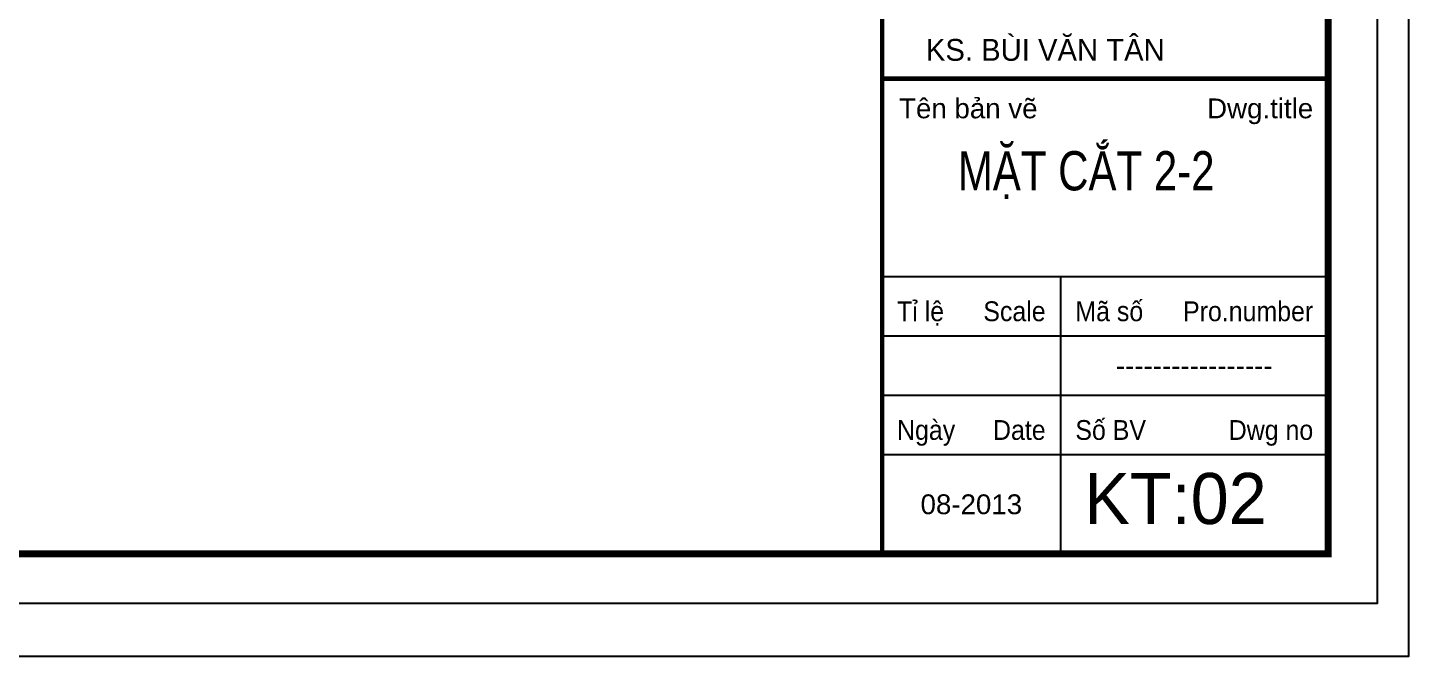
# Model space of a CAD drawing. Header units: millimetres. Extents: x -34806 to 662668, y 63228 to 99452.
# Drawn here: x 543911 to 556876, y 68042 to 73953 of the extents above; entities that cross this region are included whole.
import ezdxf
from ezdxf.enums import TextEntityAlignment as Align

# ---------------------------------------------------------------- set-up
doc = ezdxf.new("R2010")
doc.units = ezdxf.units.MM
doc.header["$LTSCALE"] = 200
doc.header["$MEASUREMENT"] = 0
doc.layers.get('0').update_dxf_attribs({"color": 95, "linetype": 'CONTINUOUS'})
doc.layers.get('DEFPOINTS').update_dxf_attribs({"linetype": 'CONTINUOUS'})
doc.layers.add('hacth', color=251, linetype='CONTINUOUS', lineweight=13)
doc.layers.add('KHUNGTEN', color=7, linetype='CONTINUOUS')
doc.layers.add('TEXT', color=7, linetype='CONTINUOUS')
doc.styles.add('Arial iso', font='VNARIAL.ttf')
doc.styles.add('STYLE2', font='VHHELS.ttf')
doc.styles.add('VNCC-COM', font='VHAVAN.ttf', dxfattribs={"width": 0.8})
doc.styles.add('VNCC-SIM', font='VHAVAN.ttf', dxfattribs={"width": 0.85})

# ---------------------------------------------------------------- blocks, each defined once
blk = doc.blocks.new('khung')
at = {"layer": 'DEFPOINTS', "color": 8}
blk.add_lwpolyline([(0, 0), (31503, 0), (31503, 22275), (0, 22275)], close=True, dxfattribs=at)
at = {"layer": 'KHUNGTEN', "color": 4}
for points, const_width in [([(848, 388), (31117, 388), (31117, 21887), (848, 21887)], 54.3), ([(27623, 21887), (31115, 21887), (31115, 388), (27623, 388)], 34.9)]:
    blk.add_lwpolyline(points, close=True, dxfattribs=dict(at, const_width=const_width))
at = {"layer": 'KHUNGTEN', "color": 4, "const_width": 34.9}
blk.add_lwpolyline([(27623, 4114), (31115, 4114)], dxfattribs=at)
at = {"layer": 'KHUNGTEN', "color": 8, "const_width": 15.5}
for points in [[(27623, 2561), (31115, 2561)], [(29020, 2561), (29020, 388)], [(27623, 2096), (31115, 2096)], [(27623, 1630), (31115, 1630)], [(27623, 1164), (31115, 1164)]]:
    blk.add_lwpolyline(points, dxfattribs=at)
at = {"layer": 'KHUNGTEN', "color": 8, "style": 'Arial iso'}
for s, width, p in [('Tªn b¶n vÏ', 1, (27755, 3803)), ('TØ lÖ', 0.9, (27739, 2212)), ('M· sè', 0.9, (29136, 2212)), ('Ngµy', 0.9, (27739, 1281)), ('Sè BV', 0.9, (29136, 1281))]:
    blk.add_text(s, height=155.2, dxfattribs=dict(at, width=width)).set_placement(p)
for s, width, p in [('Dwg.title', 1, (30999, 3803)), ('Scale', 0.9, (28903, 2212)), ('Pro.number', 0.9, (30999, 2212)), ('Date', 0.9, (28903, 1281)), ('Dwg no', 0.9, (30999, 1281))]:
    blk.add_text(s, height=155.2, dxfattribs=dict(at, width=width)).set_placement(p, align=Align.RIGHT)
at = {"layer": 'KHUNGTEN', "color": 7, "style": 'Arial iso'}
for s, height, p in [('-----------------', 155.23, (30067, 1863)), ('08-2013', 155.2, (28321, 776))]:
    blk.add_text(s, height=height, dxfattribs=at).set_placement(p, align=Align.MIDDLE_CENTER)
at = {"layer": 'TEXT', "style": 'VNCC-SIM'}
blk.add_text('ks. bïi v¨n t©n', height=171.27, dxfattribs=at).set_placement((27965, 4254))

msp = doc.modelspace()

# ---------------------------------------------------------------- linework, layer by layer
msp.add_lwpolyline([(518113.1, 95743.3), (556876.2, 95743.3), (556876.2, 68042.1), (518113.1, 68042.1)], close=True)

# ---------------------------------------------------------------- block references
at = {"layer": 'hacth', "xscale": 1.198705302042072, "yscale": 1.198705363407498, "zscale": 1.198705370056713}
msp.add_blockref('khung', (518824, 68542.1), dxfattribs=at)

# ---------------------------------------------------------------- texts
at = {"layer": 'TEXT', "style": 'VNCC-COM', "width": 0.8}
msp.add_text('mÆt c¾t 2-2', height=368.662, dxfattribs=at).set_placement((552645.6, 72423))
at = {"layer": 'TEXT', "style": 'STYLE2'}
msp.add_text('kt:02', height=480.09, dxfattribs=at).set_placement((553833.4, 69286.5))

doc.saveas('drawing.dxf')
